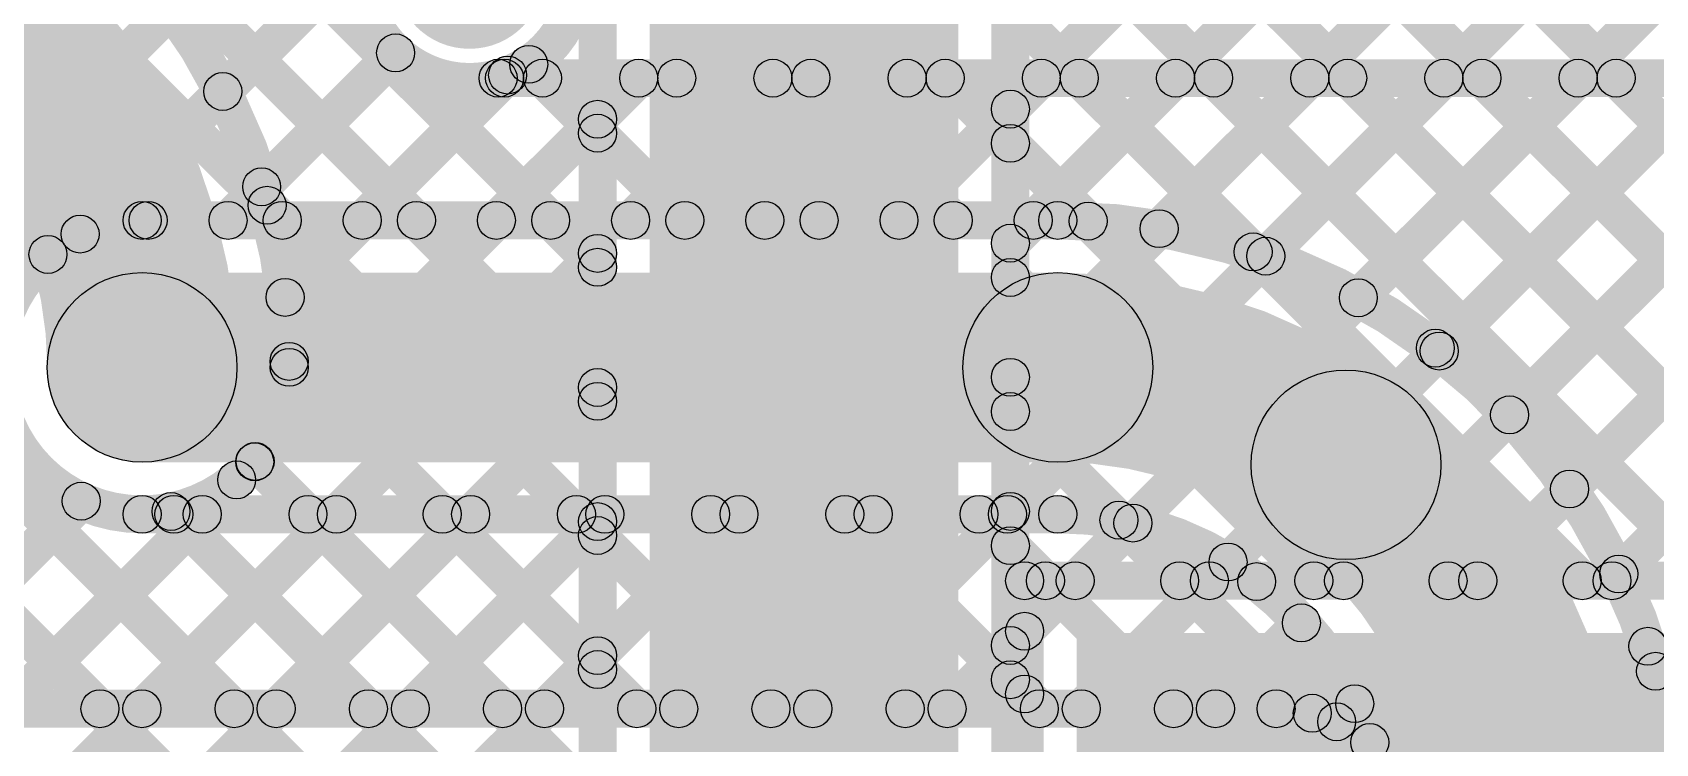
# Model space of a CAD drawing. Header units: millimetres. Extents: x -0.24 to 2.5, y 0 to 2.55.
# Drawn here: x 0.1149 to 0.457, y 1.3497 to 1.4996 of the extents above; entities that cross this region are included whole.
import ezdxf

# ---------------------------------------------------------------- set-up
doc = ezdxf.new("R2010")
doc.units = ezdxf.units.MM
doc.header["$MEASUREMENT"] = 0
for name, color, linetype in [('BottomLayer', 5, 'Continuous'), ('BottomSolder', 6, 'Continuous'), ('TopLayer', 1, 'Continuous'), ('TopSolder', 216, 'Continuous'), ('ViaHoleLayer', 16, 'Continuous')]:
    doc.layers.add(name, color=color, linetype=linetype)

msp = doc.modelspace()

# ---------------------------------------------------------------- hatches: boundary and pattern name
at = {"layer": 'BottomLayer'}
for points in [[(-0.00063, 1.35417), (-0.00629, 1.35983), (0.63817, 2.00429), (0.64383, 1.99863)], [(-0.02892, 1.35417), (-0.03458, 1.35983), (0.59831, 1.99272), (0.60397, 1.98706)], [(-0.17283, 1.85128), (-0.16717, 1.85694), (0.22694, 1.46283), (0.22128, 1.45717)], [(-0.17283, 1.823), (-0.16717, 1.82865), (0.19865, 1.46283), (0.193, 1.45717)], [(-0.17283, 1.79471), (-0.16717, 1.80037), (0.17037, 1.46283), (0.16471, 1.45717)], [(-0.17283, 1.76643), (-0.16717, 1.77209), (0.14209, 1.46283), (0.13643, 1.45717)], [(-0.17283, 1.73814), (-0.16717, 1.7438), (0.12098, 1.45564), (0.11533, 1.44999)], [(-0.17283, 1.68158), (-0.16717, 1.68723), (0.16023, 1.35983), (0.15458, 1.35417)], [(-0.05544, 1.53591), (-0.04979, 1.54156), (0.13195, 1.35983), (0.12629, 1.35417)], [(0.12776, 1.45428), (0.1221, 1.45994), (0.18189, 1.51973), (0.18755, 1.51407)], [(0.15893, 1.45717), (0.15328, 1.46283), (0.1886, 1.49816), (0.19426, 1.4925)], [(0.18722, 1.45717), (0.18156, 1.46283), (0.21156, 1.49283), (0.21722, 1.48717)], [(0.2155, 1.45717), (0.20985, 1.46283), (0.23985, 1.49283), (0.2455, 1.48717)], [(0.21303, 1.486), (0.21303, 1.494), (0.62386, 1.494), (0.62386, 1.486)], [(0.21957, 1.48717), (0.22522, 1.49283), (0.25522, 1.46283), (0.24957, 1.45717)], [(0.24379, 1.45717), (0.23813, 1.46283), (0.26813, 1.49283), (0.27379, 1.48717)], [(0.24785, 1.48717), (0.25351, 1.49283), (0.28351, 1.46283), (0.27785, 1.45717)], [(0.27207, 1.45717), (0.26641, 1.46283), (0.29641, 1.49283), (0.30207, 1.48717)], [(0.27613, 1.48717), (0.28179, 1.49283), (0.31179, 1.46283), (0.30613, 1.45717)], [(0.30036, 1.45717), (0.2947, 1.46283), (0.3247, 1.49283), (0.33036, 1.48717)], [(0.30442, 1.48717), (0.31008, 1.49283), (0.34023, 1.46267), (0.33458, 1.45701)], [(0.32864, 1.45717), (0.32298, 1.46283), (0.35298, 1.49283), (0.35864, 1.48717)], [(0.3327, 1.48717), (0.33836, 1.49283), (0.375, 1.45619), (0.36934, 1.45053)], [(0.35517, 1.45542), (0.34952, 1.46108), (0.38127, 1.49283), (0.38692, 1.48717)], [(0.36099, 1.48717), (0.36664, 1.49283), (0.69383, 1.16564), (0.68817, 1.15999)], [(0.37766, 1.44962), (0.372, 1.45528), (0.40955, 1.49283), (0.41521, 1.48717)], [(0.38927, 1.48717), (0.39493, 1.49283), (0.69743, 1.19033), (0.69177, 1.18467)], [(0.39716, 1.44084), (0.39151, 1.4465), (0.43784, 1.49283), (0.44349, 1.48717)], [(0.41421, 1.42961), (0.40856, 1.43527), (0.46612, 1.49283), (0.47178, 1.48717)], [(0.41756, 1.48717), (0.42321, 1.49283), (0.71199, 1.20405), (0.70634, 1.19839)], [(0.42904, 1.41615), (0.42338, 1.42181), (0.4944, 1.49283), (0.50006, 1.48717)], [(0.44169, 1.40052), (0.43603, 1.40617), (0.52269, 1.49283), (0.52835, 1.48717)], [(0.44584, 1.48717), (0.4515, 1.49283), (0.74472, 1.1996), (0.73907, 1.19395)], [(0.45205, 1.3826), (0.4464, 1.38825), (0.55097, 1.49283), (0.55663, 1.48717)], [(0.45981, 1.36207), (0.45416, 1.36773), (0.57926, 1.49283), (0.58491, 1.48717)], [(0.138, 1.456), (0.138, 1.464), (0.331, 1.464), (0.331, 1.456)], [(0.138, 1.409), (0.138, 1.449), (0.331, 1.449), (0.331, 1.409)], [(0.08422, 1.35417), (0.07856, 1.35983), (0.12234, 1.40361), (0.128, 1.39795)], [(0.1125, 1.35417), (0.10685, 1.35983), (0.14785, 1.40083), (0.1535, 1.39517)], [(0.14079, 1.35417), (0.13513, 1.35983), (0.17613, 1.40083), (0.18179, 1.39517)], [(0.138, 1.394), (0.138, 1.402), (0.331, 1.402), (0.331, 1.394)], [(0.14186, 1.39517), (0.14752, 1.40083), (0.18852, 1.35983), (0.18286, 1.35417)], [(0.16907, 1.35417), (0.16341, 1.35983), (0.20441, 1.40083), (0.21007, 1.39517)], [(0.17014, 1.39517), (0.1758, 1.40083), (0.2168, 1.35983), (0.21114, 1.35417)], [(0.19736, 1.35417), (0.1917, 1.35983), (0.2327, 1.40083), (0.23836, 1.39517)], [(0.19843, 1.39517), (0.20409, 1.40083), (0.24509, 1.35983), (0.23943, 1.35417)], [(0.22564, 1.35417), (0.21998, 1.35983), (0.26098, 1.40083), (0.26664, 1.39517)], [(0.22671, 1.39517), (0.23237, 1.40083), (0.27337, 1.35983), (0.26771, 1.35417)], [(0.25392, 1.35417), (0.24827, 1.35983), (0.28927, 1.40083), (0.29492, 1.39517)], [(0.255, 1.39517), (0.26065, 1.40083), (0.30165, 1.35983), (0.296, 1.35417)], [(0.28221, 1.35417), (0.27655, 1.35983), (0.31755, 1.40083), (0.32321, 1.39517)], [(0.28328, 1.39517), (0.28894, 1.40083), (0.32994, 1.35983), (0.32428, 1.35417)], [(0.31157, 1.39517), (0.31722, 1.40083), (0.35822, 1.35983), (0.35257, 1.35417)], [(0.34107, 1.39396), (0.34672, 1.39961), (0.38746, 1.35887), (0.3818, 1.35322)], [(0.31049, 1.35417), (0.30484, 1.35983), (0.344, 1.39899), (0.34965, 1.39333)], [(0.33878, 1.35417), (0.33312, 1.35983), (0.36406, 1.39076), (0.36971, 1.38511)], [(0.36706, 1.35417), (0.3614, 1.35983), (0.37951, 1.37793), (0.38517, 1.37228)], [(0.45253, 1.36734), (0.45819, 1.373), (0.69383, 1.13736), (0.68817, 1.1317)], [(-0.051, 1.353), (-0.051, 1.361), (0.377, 1.361), (0.377, 1.353)], [(0.39259, 1.35142), (0.38694, 1.35708), (0.39075, 1.36089), (0.39641, 1.35523)]]:
    msp.add_hatch(color=5, dxfattribs=at).paths.add_polyline_path(points)
h = msp.add_hatch(color=5, dxfattribs=at)
edge = h.paths.add_edge_path()
edge.add_arc((0.19143, 1.49533), 0.004, 0, 360)
h = msp.add_hatch(color=5, dxfattribs=at)
edge = h.paths.add_edge_path()
edge.add_arc((0.21303, 1.49), 0.004, 0, 360)
h = msp.add_hatch(color=5, dxfattribs=at)
edge = h.paths.add_edge_path()
edge.add_arc((0.21303, 1.49), 0.004, 0, 360)
h = msp.add_hatch(color=5, dxfattribs=at)
edge = h.paths.add_edge_path()
edge.add_arc((0.21439, 1.49), 0.004, 0, 360)
h = msp.add_hatch(color=5, dxfattribs=at)
edge = h.paths.add_edge_path()
edge.add_arc((0.22239, 1.49), 0.004, 0, 360)
h = msp.add_hatch(color=5, dxfattribs=at)
edge = h.paths.add_edge_path()
edge.add_arc((0.24267, 1.49), 0.004, 0, 360)
h = msp.add_hatch(color=5, dxfattribs=at)
edge = h.paths.add_edge_path()
edge.add_arc((0.25068, 1.49), 0.004, 0, 360)
h = msp.add_hatch(color=5, dxfattribs=at)
edge = h.paths.add_edge_path()
edge.add_arc((0.27096, 1.49), 0.004, 0, 360)
h = msp.add_hatch(color=5, dxfattribs=at)
edge = h.paths.add_edge_path()
edge.add_arc((0.27896, 1.49), 0.004, 0, 360)
h = msp.add_hatch(color=5, dxfattribs=at)
edge = h.paths.add_edge_path()
edge.add_arc((0.29924, 1.49), 0.004, 0, 360)
h = msp.add_hatch(color=5, dxfattribs=at)
edge = h.paths.add_edge_path()
edge.add_arc((0.30725, 1.49), 0.004, 0, 360)
h = msp.add_hatch(color=5, dxfattribs=at)
edge = h.paths.add_edge_path()
edge.add_arc((0.32753, 1.49), 0.004, 0, 360)
h = msp.add_hatch(color=5, dxfattribs=at)
edge = h.paths.add_edge_path()
edge.add_arc((0.33553, 1.49), 0.004, 0, 360)
h = msp.add_hatch(color=5, dxfattribs=at)
edge = h.paths.add_edge_path()
edge.add_arc((0.35581, 1.49), 0.004, 0, 360)
h = msp.add_hatch(color=5, dxfattribs=at)
edge = h.paths.add_edge_path()
edge.add_arc((0.36382, 1.49), 0.004, 0, 360)
h = msp.add_hatch(color=5, dxfattribs=at)
edge = h.paths.add_edge_path()
edge.add_arc((0.3841, 1.49), 0.004, 0, 360)
h = msp.add_hatch(color=5, dxfattribs=at)
edge = h.paths.add_edge_path()
edge.add_arc((0.3921, 1.49), 0.004, 0, 360)
h = msp.add_hatch(color=5, dxfattribs=at)
edge = h.paths.add_edge_path()
edge.add_arc((0.41238, 1.49), 0.004, 0, 360)
h = msp.add_hatch(color=5, dxfattribs=at)
edge = h.paths.add_edge_path()
edge.add_arc((0.42038, 1.49), 0.004, 0, 360)
h = msp.add_hatch(color=5, dxfattribs=at)
edge = h.paths.add_edge_path()
edge.add_arc((0.44066, 1.49), 0.004, 0, 360)
h = msp.add_hatch(color=5, dxfattribs=at)
edge = h.paths.add_edge_path()
edge.add_arc((0.44867, 1.49), 0.004, 0, 360)
h = msp.add_hatch(color=5, dxfattribs=at)
edge = h.paths.add_edge_path()
edge.add_arc((0.12493, 1.45711), 0.004, 0, 360)
h = msp.add_hatch(color=5, dxfattribs=at)
edge = h.paths.add_edge_path()
edge.add_arc((0.138, 1.46), 0.004, 0, 360)
h = msp.add_hatch(color=5, dxfattribs=at)
edge = h.paths.add_edge_path()
edge.add_arc((0.138, 1.46), 0.004, 0, 360)
h = msp.add_hatch(color=5, dxfattribs=at)
edge = h.paths.add_edge_path()
edge.add_arc((0.13926, 1.46), 0.004, 0, 360)
h = msp.add_hatch(color=5, dxfattribs=at)
edge = h.paths.add_edge_path()
edge.add_arc((0.15611, 1.46), 0.004, 0, 360)
h = msp.add_hatch(color=5, dxfattribs=at)
edge = h.paths.add_edge_path()
edge.add_arc((0.16754, 1.46), 0.004, 0, 360)
h = msp.add_hatch(color=5, dxfattribs=at)
edge = h.paths.add_edge_path()
edge.add_arc((0.18439, 1.46), 0.004, 0, 360)
h = msp.add_hatch(color=5, dxfattribs=at)
edge = h.paths.add_edge_path()
edge.add_arc((0.19583, 1.46), 0.004, 0, 360)
h = msp.add_hatch(color=5, dxfattribs=at)
edge = h.paths.add_edge_path()
edge.add_arc((0.21267, 1.46), 0.004, 0, 360)
h = msp.add_hatch(color=5, dxfattribs=at)
edge = h.paths.add_edge_path()
edge.add_arc((0.22411, 1.46), 0.004, 0, 360)
h = msp.add_hatch(color=5, dxfattribs=at)
edge = h.paths.add_edge_path()
edge.add_arc((0.24096, 1.46), 0.004, 0, 360)
h = msp.add_hatch(color=5, dxfattribs=at)
edge = h.paths.add_edge_path()
edge.add_arc((0.25239, 1.46), 0.004, 0, 360)
h = msp.add_hatch(color=5, dxfattribs=at)
edge = h.paths.add_edge_path()
edge.add_arc((0.26924, 1.46), 0.004, 0, 360)
h = msp.add_hatch(color=5, dxfattribs=at)
edge = h.paths.add_edge_path()
edge.add_arc((0.28068, 1.46), 0.004, 0, 360)
h = msp.add_hatch(color=5, dxfattribs=at)
edge = h.paths.add_edge_path()
edge.add_arc((0.29753, 1.46), 0.004, 0, 360)
h = msp.add_hatch(color=5, dxfattribs=at)
edge = h.paths.add_edge_path()
edge.add_arc((0.30896, 1.46), 0.004, 0, 360)
h = msp.add_hatch(color=5, dxfattribs=at)
edge = h.paths.add_edge_path()
edge.add_arc((0.32581, 1.46), 0.004, 0, 360)
h = msp.add_hatch(color=5, dxfattribs=at)
edge = h.paths.add_edge_path()
edge.add_arc((0.331, 1.46), 0.004, 0, 360)
h = msp.add_hatch(color=5, dxfattribs=at)
edge = h.paths.add_edge_path()
edge.add_arc((0.331, 1.46), 0.004, 0, 360)
h = msp.add_hatch(color=5, dxfattribs=at)
edge = h.paths.add_edge_path()
edge.add_arc((0.3374, 1.45984), 0.004, 0, 360)
h = msp.add_hatch(color=5, dxfattribs=at)
edge = h.paths.add_edge_path()
edge.add_arc((0.35235, 1.45825), 0.004, 0, 360)
h = msp.add_hatch(color=5, dxfattribs=at)
edge = h.paths.add_edge_path()
edge.add_arc((0.37217, 1.45336), 0.004, 0, 360)
h = msp.add_hatch(color=5, dxfattribs=at)
edge = h.paths.add_edge_path()
edge.add_arc((0.11816, 1.45282), 0.004, 0, 360)
h = msp.add_hatch(color=5, dxfattribs=at)
edge = h.paths.add_edge_path()
edge.add_arc((0.37483, 1.45245), 0.004, 0, 360)
h = msp.add_hatch(color=5, dxfattribs=at)
edge = h.paths.add_edge_path()
edge.add_arc((0.138, 1.429), 0.02, 0, 360)
h = msp.add_hatch(color=5, dxfattribs=at)
edge = h.paths.add_edge_path()
edge.add_arc((0.331, 1.429), 0.02, 0, 360)
h = msp.add_hatch(color=5, dxfattribs=at)
edge = h.paths.add_edge_path()
edge.add_arc((0.331, 1.429), 0.02, 0, 360)
h = msp.add_hatch(color=5, dxfattribs=at)
edge = h.paths.add_edge_path()
edge.add_arc((0.39434, 1.44367), 0.004, 0, 360)
h = msp.add_hatch(color=5, dxfattribs=at)
edge = h.paths.add_edge_path()
edge.add_arc((0.138, 1.429), 0.01181, 0, 360)
h = msp.add_hatch(color=5, dxfattribs=at)
edge = h.paths.add_edge_path()
edge.add_arc((0.41057, 1.43306), 0.004, 0, 360)
h = msp.add_hatch(color=5, dxfattribs=at)
edge = h.paths.add_edge_path()
edge.add_arc((0.41057, 1.43306), 0.004, 0, 360)
h = msp.add_hatch(color=5, dxfattribs=at)
edge = h.paths.add_edge_path()
edge.add_arc((0.41139, 1.43244), 0.004, 0, 360)
h = msp.add_hatch(color=5, dxfattribs=at)
edge = h.paths.add_edge_path()
edge.add_arc((0.39174, 1.40844), 0.02, 0, 360)
h = msp.add_hatch(color=5, dxfattribs=at)
edge = h.paths.add_edge_path()
edge.add_arc((0.39174, 1.40844), 0.02, 0, 360)
h = msp.add_hatch(color=5, dxfattribs=at)
edge = h.paths.add_edge_path()
edge.add_arc((0.42621, 1.41898), 0.004, 0, 360)
h = msp.add_hatch(color=5, dxfattribs=at)
edge = h.paths.add_edge_path()
edge.add_arc((0.43886, 1.40334), 0.004, 0, 360)
h = msp.add_hatch(color=5, dxfattribs=at)
edge = h.paths.add_edge_path()
edge.add_arc((0.12517, 1.40078), 0.004, 0, 360)
h = msp.add_hatch(color=5, dxfattribs=at)
edge = h.paths.add_edge_path()
edge.add_arc((0.138, 1.398), 0.004, 0, 360)
h = msp.add_hatch(color=5, dxfattribs=at)
edge = h.paths.add_edge_path()
edge.add_arc((0.138, 1.398), 0.004, 0, 360)
h = msp.add_hatch(color=5, dxfattribs=at)
edge = h.paths.add_edge_path()
edge.add_arc((0.14469, 1.398), 0.004, 0, 360)
h = msp.add_hatch(color=5, dxfattribs=at)
edge = h.paths.add_edge_path()
edge.add_arc((0.15067, 1.398), 0.004, 0, 360)
h = msp.add_hatch(color=5, dxfattribs=at)
edge = h.paths.add_edge_path()
edge.add_arc((0.17297, 1.398), 0.004, 0, 360)
h = msp.add_hatch(color=5, dxfattribs=at)
edge = h.paths.add_edge_path()
edge.add_arc((0.17896, 1.398), 0.004, 0, 360)
h = msp.add_hatch(color=5, dxfattribs=at)
edge = h.paths.add_edge_path()
edge.add_arc((0.20126, 1.398), 0.004, 0, 360)
h = msp.add_hatch(color=5, dxfattribs=at)
edge = h.paths.add_edge_path()
edge.add_arc((0.20724, 1.398), 0.004, 0, 360)
h = msp.add_hatch(color=5, dxfattribs=at)
edge = h.paths.add_edge_path()
edge.add_arc((0.22954, 1.398), 0.004, 0, 360)
h = msp.add_hatch(color=5, dxfattribs=at)
edge = h.paths.add_edge_path()
edge.add_arc((0.23553, 1.398), 0.004, 0, 360)
h = msp.add_hatch(color=5, dxfattribs=at)
edge = h.paths.add_edge_path()
edge.add_arc((0.25783, 1.398), 0.004, 0, 360)
h = msp.add_hatch(color=5, dxfattribs=at)
edge = h.paths.add_edge_path()
edge.add_arc((0.26381, 1.398), 0.004, 0, 360)
h = msp.add_hatch(color=5, dxfattribs=at)
edge = h.paths.add_edge_path()
edge.add_arc((0.28611, 1.398), 0.004, 0, 360)
h = msp.add_hatch(color=5, dxfattribs=at)
edge = h.paths.add_edge_path()
edge.add_arc((0.2921, 1.398), 0.004, 0, 360)
h = msp.add_hatch(color=5, dxfattribs=at)
edge = h.paths.add_edge_path()
edge.add_arc((0.31439, 1.398), 0.004, 0, 360)
h = msp.add_hatch(color=5, dxfattribs=at)
edge = h.paths.add_edge_path()
edge.add_arc((0.32038, 1.398), 0.004, 0, 360)
h = msp.add_hatch(color=5, dxfattribs=at)
edge = h.paths.add_edge_path()
edge.add_arc((0.331, 1.398), 0.004, 0, 360)
h = msp.add_hatch(color=5, dxfattribs=at)
edge = h.paths.add_edge_path()
edge.add_arc((0.331, 1.398), 0.004, 0, 360)
h = msp.add_hatch(color=5, dxfattribs=at)
edge = h.paths.add_edge_path()
edge.add_arc((0.34389, 1.39678), 0.004, 0, 360)
h = msp.add_hatch(color=5, dxfattribs=at)
edge = h.paths.add_edge_path()
edge.add_arc((0.34683, 1.39616), 0.004, 0, 360)
h = msp.add_hatch(color=5, dxfattribs=at)
edge = h.paths.add_edge_path()
edge.add_arc((0.36688, 1.38794), 0.004, 0, 360)
h = msp.add_hatch(color=5, dxfattribs=at)
edge = h.paths.add_edge_path()
edge.add_arc((0.44923, 1.38542), 0.004, 0, 360)
h = msp.add_hatch(color=5, dxfattribs=at)
edge = h.paths.add_edge_path()
edge.add_arc((0.37291, 1.38381), 0.004, 0, 360)
h = msp.add_hatch(color=5, dxfattribs=at)
edge = h.paths.add_edge_path()
edge.add_arc((0.37291, 1.38381), 0.004, 0, 360)
h = msp.add_hatch(color=5, dxfattribs=at)
edge = h.paths.add_edge_path()
edge.add_arc((0.38234, 1.3751), 0.004, 0, 360)
h = msp.add_hatch(color=5, dxfattribs=at)
edge = h.paths.add_edge_path()
edge.add_arc((0.45536, 1.37017), 0.004, 0, 360)
h = msp.add_hatch(color=5, dxfattribs=at)
edge = h.paths.add_edge_path()
edge.add_arc((0.45699, 1.3649), 0.004, 0, 360)
h = msp.add_hatch(color=5, dxfattribs=at)
edge = h.paths.add_edge_path()
edge.add_arc((0.39358, 1.35806), 0.004, 0, 360)
h = msp.add_hatch(color=5, dxfattribs=at)
edge = h.paths.add_edge_path()
edge.add_arc((0.12912, 1.357), 0.004, 0, 360)
h = msp.add_hatch(color=5, dxfattribs=at)
edge = h.paths.add_edge_path()
edge.add_arc((0.13796, 1.357), 0.004, 0, 360)
h = msp.add_hatch(color=5, dxfattribs=at)
edge = h.paths.add_edge_path()
edge.add_arc((0.1574, 1.357), 0.004, 0, 360)
h = msp.add_hatch(color=5, dxfattribs=at)
edge = h.paths.add_edge_path()
edge.add_arc((0.16624, 1.357), 0.004, 0, 360)
h = msp.add_hatch(color=5, dxfattribs=at)
edge = h.paths.add_edge_path()
edge.add_arc((0.18569, 1.357), 0.004, 0, 360)
h = msp.add_hatch(color=5, dxfattribs=at)
edge = h.paths.add_edge_path()
edge.add_arc((0.19453, 1.357), 0.004, 0, 360)
h = msp.add_hatch(color=5, dxfattribs=at)
edge = h.paths.add_edge_path()
edge.add_arc((0.21397, 1.357), 0.004, 0, 360)
h = msp.add_hatch(color=5, dxfattribs=at)
edge = h.paths.add_edge_path()
edge.add_arc((0.22281, 1.357), 0.004, 0, 360)
h = msp.add_hatch(color=5, dxfattribs=at)
edge = h.paths.add_edge_path()
edge.add_arc((0.24226, 1.357), 0.004, 0, 360)
h = msp.add_hatch(color=5, dxfattribs=at)
edge = h.paths.add_edge_path()
edge.add_arc((0.2511, 1.357), 0.004, 0, 360)
h = msp.add_hatch(color=5, dxfattribs=at)
edge = h.paths.add_edge_path()
edge.add_arc((0.27054, 1.357), 0.004, 0, 360)
h = msp.add_hatch(color=5, dxfattribs=at)
edge = h.paths.add_edge_path()
edge.add_arc((0.27938, 1.357), 0.004, 0, 360)
h = msp.add_hatch(color=5, dxfattribs=at)
edge = h.paths.add_edge_path()
edge.add_arc((0.29883, 1.357), 0.004, 0, 360)
h = msp.add_hatch(color=5, dxfattribs=at)
edge = h.paths.add_edge_path()
edge.add_arc((0.30766, 1.357), 0.004, 0, 360)
h = msp.add_hatch(color=5, dxfattribs=at)
edge = h.paths.add_edge_path()
edge.add_arc((0.32711, 1.357), 0.004, 0, 360)
h = msp.add_hatch(color=5, dxfattribs=at)
edge = h.paths.add_edge_path()
edge.add_arc((0.33595, 1.357), 0.004, 0, 360)
h = msp.add_hatch(color=5, dxfattribs=at)
edge = h.paths.add_edge_path()
edge.add_arc((0.35539, 1.357), 0.004, 0, 360)
h = msp.add_hatch(color=5, dxfattribs=at)
edge = h.paths.add_edge_path()
edge.add_arc((0.36423, 1.357), 0.004, 0, 360)
h = msp.add_hatch(color=5, dxfattribs=at)
edge = h.paths.add_edge_path()
edge.add_arc((0.377, 1.357), 0.004, 0, 360)
h = msp.add_hatch(color=5, dxfattribs=at)
edge = h.paths.add_edge_path()
edge.add_arc((0.377, 1.357), 0.004, 0, 360)
h = msp.add_hatch(color=5, dxfattribs=at)
edge = h.paths.add_edge_path()
edge.add_arc((0.38463, 1.35605), 0.004, 0, 360)
h = msp.add_hatch(color=5, dxfattribs=at)
edge = h.paths.add_edge_path()
edge.add_arc((0.38977, 1.35425), 0.004, 0, 360)
h = msp.add_hatch(color=5, dxfattribs=at)
edge = h.paths.add_edge_path()
edge.add_arc((0.39676, 1.34988), 0.004, 0, 360)
h = msp.add_hatch(color=5, dxfattribs=at)
edge = h.paths.add_edge_path()
edge.add_arc((0.39676, 1.34988), 0.004, 0, 360)
at = {"layer": 'BottomSolder'}
h = msp.add_hatch(color=6, dxfattribs=at)
edge = h.paths.add_edge_path()
edge.add_arc((0.207, 1.512), 0.01581, 0, 360)
h = msp.add_hatch(color=6, dxfattribs=at)
edge = h.paths.add_edge_path()
edge.add_arc((0.138, 1.429), 0.01581, 0, 360)
at = {"layer": 'TopLayer'}
for points in [[(-0.16583, 1.84428), (-0.16017, 1.84994), (0.23683, 1.45294), (0.23117, 1.44728)], [(-0.16583, 1.816), (-0.16017, 1.82165), (0.23683, 1.42465), (0.23117, 1.419)], [(0.245, 0.009), (0.31, 0.009), (0.31, 1.72), (0.245, 1.72)], [(0.238, 0.092), (0.23, 0.092), (0.23, 1.667), (0.238, 1.667)], [(0.325, 0.619), (0.317, 0.619), (0.317, 1.667), (0.325, 1.667)], [(0.32383, 1.48064), (0.31817, 1.4863), (0.48817, 1.6563), (0.49383, 1.65064)], [(0.32383, 1.45236), (0.31817, 1.45802), (0.48817, 1.62802), (0.49383, 1.62236)], [(0.31817, 1.61484), (0.32383, 1.6205), (0.49383, 1.4505), (0.48817, 1.44484)], [(0.32383, 1.42408), (0.31817, 1.42973), (0.48817, 1.59973), (0.49383, 1.59408)], [(0.31817, 1.58656), (0.32383, 1.59221), (0.49383, 1.42221), (0.48817, 1.41656)], [(0.32383, 1.39579), (0.31817, 1.40145), (0.48817, 1.57145), (0.49383, 1.56579)], [(0.31817, 1.55827), (0.32383, 1.56393), (0.50093, 1.38683), (0.49527, 1.38117)], [(0.33749, 1.38117), (0.33184, 1.38683), (0.48817, 1.54316), (0.49383, 1.53751)], [(0.31817, 1.52999), (0.32383, 1.53564), (0.47264, 1.38683), (0.46699, 1.38117)], [(0.15784, 1.48436), (0.15218, 1.49002), (0.18189, 1.51973), (0.18755, 1.51407)], [(0.36578, 1.38117), (0.36012, 1.38683), (0.48817, 1.51488), (0.49383, 1.50922)], [(0.31817, 1.5017), (0.32383, 1.50736), (0.44436, 1.38683), (0.4387, 1.38117)], [(-0.01171, 1.49217), (-0.00605, 1.49783), (0.23683, 1.25495), (0.23117, 1.24929)], [(0.01658, 1.49217), (0.02223, 1.49783), (0.23683, 1.28323), (0.23117, 1.27758)], [(0.16603, 1.46427), (0.16037, 1.46992), (0.1886, 1.49816), (0.19426, 1.4925)], [(0.21666, 1.49008), (0.22231, 1.49574), (0.23683, 1.48122), (0.23117, 1.47557)], [(0.17097, 1.44093), (0.16532, 1.44658), (0.21222, 1.49348), (0.21787, 1.48783)], [(0.39406, 1.38117), (0.3884, 1.38683), (0.48817, 1.4866), (0.49383, 1.48094)], [(0.16457, 1.40624), (0.15892, 1.4119), (0.23117, 1.48415), (0.23683, 1.4785)], [(0.31817, 1.47342), (0.32383, 1.47908), (0.41608, 1.38683), (0.41042, 1.38117)], [(0.16152, 1.46036), (0.16718, 1.46602), (0.23683, 1.39637), (0.23117, 1.39071)], [(0.42235, 1.38117), (0.41669, 1.38683), (0.48817, 1.45831), (0.49383, 1.45265)], [(-0.16017, 1.05321), (-0.16583, 1.05887), (0.23117, 1.45587), (0.23683, 1.45021)], [(0.31817, 1.44513), (0.32383, 1.45079), (0.38779, 1.38683), (0.38213, 1.38117)], [(0.16617, 1.42743), (0.17182, 1.43309), (0.23683, 1.36809), (0.23117, 1.36243)], [(0.45063, 1.38117), (0.44497, 1.38683), (0.48817, 1.43003), (0.49383, 1.42437)], [(-0.16017, 1.02493), (-0.16583, 1.03059), (0.23117, 1.42759), (0.23683, 1.42193)], [(0.31817, 1.41685), (0.32383, 1.42251), (0.35951, 1.38683), (0.35385, 1.38117)], [(0.15899, 1.40633), (0.16464, 1.41198), (0.23683, 1.3398), (0.23117, 1.33414)], [(-0.16017, 1.0815), (-0.16583, 1.08715), (0.1551, 1.40808), (0.16076, 1.40243)], [(-0.16017, 1.10978), (-0.16583, 1.11544), (0.12234, 1.40361), (0.128, 1.39795)], [(-0.16017, 0.99664), (-0.16583, 1.0023), (0.23117, 1.3993), (0.23683, 1.39364)], [(0.14126, 1.39577), (0.14691, 1.40143), (0.23683, 1.31152), (0.23117, 1.30586)], [(0.31817, 1.38857), (0.32383, 1.39422), (0.33122, 1.38683), (0.32557, 1.38117)], [(0.324, 1.38), (0.324, 1.388), (0.622, 1.388), (0.622, 1.38)], [(0.328, 0.997), (0.32, 0.997), (0.32, 1.384), (0.328, 1.384)], [(0.32383, 1.36751), (0.31817, 1.37316), (0.32117, 1.37616), (0.32683, 1.37051)], [(0.335, 1.008), (0.611, 1.008), (0.611, 1.373), (0.335, 1.373)], [(-0.16017, 0.96836), (-0.16583, 0.97402), (0.23117, 1.37102), (0.23683, 1.36536)], [(0.31817, 1.36028), (0.32383, 1.36594), (0.32683, 1.36294), (0.32117, 1.35728)]]:
    msp.add_hatch(color=1, dxfattribs=at).paths.add_polyline_path(points)
h = msp.add_hatch(color=1, dxfattribs=at)
edge = h.paths.add_edge_path()
edge.add_arc((0.19143, 1.49533), 0.004, 0, 360)
h = msp.add_hatch(color=1, dxfattribs=at)
edge = h.paths.add_edge_path()
edge.add_arc((0.21949, 1.49291), 0.004, 0, 360)
h = msp.add_hatch(color=1, dxfattribs=at)
edge = h.paths.add_edge_path()
edge.add_arc((0.21504, 1.49065), 0.004, 0, 360)
h = msp.add_hatch(color=1, dxfattribs=at)
edge = h.paths.add_edge_path()
edge.add_arc((0.15501, 1.48719), 0.004, 0, 360)
h = msp.add_hatch(color=1, dxfattribs=at)
edge = h.paths.add_edge_path()
edge.add_arc((0.234, 1.48133), 0.004, 0, 360)
h = msp.add_hatch(color=1, dxfattribs=at)
edge = h.paths.add_edge_path()
edge.add_arc((0.321, 1.48347), 0.004, 0, 360)
h = msp.add_hatch(color=1, dxfattribs=at)
edge = h.paths.add_edge_path()
edge.add_arc((0.234, 1.47839), 0.004, 0, 360)
h = msp.add_hatch(color=1, dxfattribs=at)
edge = h.paths.add_edge_path()
edge.add_arc((0.321, 1.47625), 0.004, 0, 360)
h = msp.add_hatch(color=1, dxfattribs=at)
edge = h.paths.add_edge_path()
edge.add_arc((0.1632, 1.46709), 0.004, 0, 360)
h = msp.add_hatch(color=1, dxfattribs=at)
edge = h.paths.add_edge_path()
edge.add_arc((0.16435, 1.46319), 0.004, 0, 360)
h = msp.add_hatch(color=1, dxfattribs=at)
edge = h.paths.add_edge_path()
edge.add_arc((0.321, 1.45519), 0.004, 0, 360)
h = msp.add_hatch(color=1, dxfattribs=at)
edge = h.paths.add_edge_path()
edge.add_arc((0.234, 1.45304), 0.004, 0, 360)
h = msp.add_hatch(color=1, dxfattribs=at)
edge = h.paths.add_edge_path()
edge.add_arc((0.234, 1.45011), 0.004, 0, 360)
h = msp.add_hatch(color=1, dxfattribs=at)
edge = h.paths.add_edge_path()
edge.add_arc((0.321, 1.44796), 0.004, 0, 360)
h = msp.add_hatch(color=1, dxfattribs=at)
edge = h.paths.add_edge_path()
edge.add_arc((0.138, 1.429), 0.02, 0, 360)
h = msp.add_hatch(color=1, dxfattribs=at)
edge = h.paths.add_edge_path()
edge.add_arc((0.16815, 1.44376), 0.004, 0, 360)
h = msp.add_hatch(color=1, dxfattribs=at)
edge = h.paths.add_edge_path()
edge.add_arc((0.138, 1.429), 0.01181, 0, 360)
h = msp.add_hatch(color=1, dxfattribs=at)
edge = h.paths.add_edge_path()
edge.add_arc((0.16899, 1.43026), 0.004, 0, 360)
h = msp.add_hatch(color=1, dxfattribs=at)
edge = h.paths.add_edge_path()
edge.add_arc((0.169, 1.429), 0.004, 0, 360)
h = msp.add_hatch(color=1, dxfattribs=at)
edge = h.paths.add_edge_path()
edge.add_arc((0.169, 1.429), 0.004, 0, 360)
h = msp.add_hatch(color=1, dxfattribs=at)
edge = h.paths.add_edge_path()
edge.add_arc((0.321, 1.4269), 0.004, 0, 360)
h = msp.add_hatch(color=1, dxfattribs=at)
edge = h.paths.add_edge_path()
edge.add_arc((0.234, 1.42476), 0.004, 0, 360)
h = msp.add_hatch(color=1, dxfattribs=at)
edge = h.paths.add_edge_path()
edge.add_arc((0.234, 1.42183), 0.004, 0, 360)
h = msp.add_hatch(color=1, dxfattribs=at)
edge = h.paths.add_edge_path()
edge.add_arc((0.321, 1.41968), 0.004, 0, 360)
h = msp.add_hatch(color=1, dxfattribs=at)
edge = h.paths.add_edge_path()
edge.add_arc((0.16174, 1.40907), 0.004, 0, 360)
h = msp.add_hatch(color=1, dxfattribs=at)
edge = h.paths.add_edge_path()
edge.add_arc((0.16182, 1.40916), 0.004, 0, 360)
h = msp.add_hatch(color=1, dxfattribs=at)
edge = h.paths.add_edge_path()
edge.add_arc((0.15793, 1.40526), 0.004, 0, 360)
h = msp.add_hatch(color=1, dxfattribs=at)
edge = h.paths.add_edge_path()
edge.add_arc((0.12517, 1.40078), 0.004, 0, 360)
h = msp.add_hatch(color=1, dxfattribs=at)
edge = h.paths.add_edge_path()
edge.add_arc((0.14409, 1.3986), 0.004, 0, 360)
h = msp.add_hatch(color=1, dxfattribs=at)
edge = h.paths.add_edge_path()
edge.add_arc((0.321, 1.39862), 0.004, 0, 360)
h = msp.add_hatch(color=1, dxfattribs=at)
edge = h.paths.add_edge_path()
edge.add_arc((0.234, 1.39647), 0.004, 0, 360)
h = msp.add_hatch(color=1, dxfattribs=at)
edge = h.paths.add_edge_path()
edge.add_arc((0.234, 1.39354), 0.004, 0, 360)
h = msp.add_hatch(color=1, dxfattribs=at)
edge = h.paths.add_edge_path()
edge.add_arc((0.321, 1.39139), 0.004, 0, 360)
h = msp.add_hatch(color=1, dxfattribs=at)
edge = h.paths.add_edge_path()
edge.add_arc((0.324, 1.384), 0.004, 0, 360)
h = msp.add_hatch(color=1, dxfattribs=at)
edge = h.paths.add_edge_path()
edge.add_arc((0.324, 1.384), 0.004, 0, 360)
h = msp.add_hatch(color=1, dxfattribs=at)
edge = h.paths.add_edge_path()
edge.add_arc((0.32839, 1.384), 0.004, 0, 360)
h = msp.add_hatch(color=1, dxfattribs=at)
edge = h.paths.add_edge_path()
edge.add_arc((0.33466, 1.384), 0.004, 0, 360)
h = msp.add_hatch(color=1, dxfattribs=at)
edge = h.paths.add_edge_path()
edge.add_arc((0.35668, 1.384), 0.004, 0, 360)
h = msp.add_hatch(color=1, dxfattribs=at)
edge = h.paths.add_edge_path()
edge.add_arc((0.36295, 1.384), 0.004, 0, 360)
h = msp.add_hatch(color=1, dxfattribs=at)
edge = h.paths.add_edge_path()
edge.add_arc((0.38496, 1.384), 0.004, 0, 360)
h = msp.add_hatch(color=1, dxfattribs=at)
edge = h.paths.add_edge_path()
edge.add_arc((0.39123, 1.384), 0.004, 0, 360)
h = msp.add_hatch(color=1, dxfattribs=at)
edge = h.paths.add_edge_path()
edge.add_arc((0.41325, 1.384), 0.004, 0, 360)
h = msp.add_hatch(color=1, dxfattribs=at)
edge = h.paths.add_edge_path()
edge.add_arc((0.41952, 1.384), 0.004, 0, 360)
h = msp.add_hatch(color=1, dxfattribs=at)
edge = h.paths.add_edge_path()
edge.add_arc((0.44153, 1.384), 0.004, 0, 360)
h = msp.add_hatch(color=1, dxfattribs=at)
edge = h.paths.add_edge_path()
edge.add_arc((0.4478, 1.384), 0.004, 0, 360)
h = msp.add_hatch(color=1, dxfattribs=at)
edge = h.paths.add_edge_path()
edge.add_arc((0.324, 1.37334), 0.004, 0, 360)
h = msp.add_hatch(color=1, dxfattribs=at)
edge = h.paths.add_edge_path()
edge.add_arc((0.234, 1.36819), 0.004, 0, 360)
h = msp.add_hatch(color=1, dxfattribs=at)
edge = h.paths.add_edge_path()
edge.add_arc((0.321, 1.37034), 0.004, 0, 360)
h = msp.add_hatch(color=1, dxfattribs=at)
edge = h.paths.add_edge_path()
edge.add_arc((0.234, 1.36526), 0.004, 0, 360)
h = msp.add_hatch(color=1, dxfattribs=at)
edge = h.paths.add_edge_path()
edge.add_arc((0.321, 1.36311), 0.004, 0, 360)
h = msp.add_hatch(color=1, dxfattribs=at)
edge = h.paths.add_edge_path()
edge.add_arc((0.324, 1.36011), 0.004, 0, 360)
at = {"layer": 'TopSolder'}
h = msp.add_hatch(color=216, dxfattribs=at)
edge = h.paths.add_edge_path()
edge.add_arc((0.207, 1.512), 0.01581, 0, 360)
h = msp.add_hatch(color=216, dxfattribs=at)
edge = h.paths.add_edge_path()
edge.add_arc((0.138, 1.429), 0.01581, 0, 360)
at = {"layer": 'ViaHoleLayer'}
h = msp.add_hatch(color=16, dxfattribs=at)
edge = h.paths.add_edge_path()
edge.add_arc((0.138, 1.429), 0.00787, 0, 360)

# ---------------------------------------------------------------- linework, layer by layer
at = {"layer": 'BottomLayer'}
for points, const_width in [([(0.21303, 1.49, -1.310882), (0.21303, 1.534)], 0.008), ([(0.138, 1.398, -1), (0.138, 1.46)], 0.008), ([(0.331, 1.46, -0.164665), (0.41057, 1.43306)], 0.008), ([(0.331, 1.429, -0.164665), (0.39174, 1.40844)], 0.04), ([(0.41057, 1.43306, -0.233614), (0.462, 1.329)], 0.008), ([(0.39174, 1.40844, -0.233614), (0.431, 1.329)], 0.04), ([(0.331, 1.398, -0.164665), (0.37291, 1.38381)], 0.008), ([(0.37291, 1.38381, -0.153827), (0.39676, 1.34988)], 0.008), ([(0.377, 1.357, -0.174571), (0.39676, 1.34988)], 0.008)]:
    msp.add_lwpolyline(points, format="xyb", dxfattribs=dict(at, const_width=const_width))
for centre, radius in [((0.19143, 1.49533), 0.004), ((0.21303, 1.49), 0.004), ((0.21303, 1.49), 0.004), ((0.21439, 1.49), 0.004), ((0.22239, 1.49), 0.004), ((0.24267, 1.49), 0.004), ((0.25068, 1.49), 0.004), ((0.27096, 1.49), 0.004), ((0.27896, 1.49), 0.004), ((0.29924, 1.49), 0.004), ((0.30725, 1.49), 0.004), ((0.32753, 1.49), 0.004), ((0.33553, 1.49), 0.004), ((0.35581, 1.49), 0.004), ((0.36382, 1.49), 0.004), ((0.3841, 1.49), 0.004), ((0.3921, 1.49), 0.004), ((0.41238, 1.49), 0.004), ((0.42038, 1.49), 0.004), ((0.44066, 1.49), 0.004), ((0.44867, 1.49), 0.004), ((0.12493, 1.45711), 0.004), ((0.138, 1.46), 0.004), ((0.138, 1.46), 0.004), ((0.13926, 1.46), 0.004), ((0.15611, 1.46), 0.004), ((0.16754, 1.46), 0.004), ((0.18439, 1.46), 0.004), ((0.19583, 1.46), 0.004), ((0.21267, 1.46), 0.004), ((0.22411, 1.46), 0.004), ((0.24096, 1.46), 0.004), ((0.25239, 1.46), 0.004), ((0.26924, 1.46), 0.004), ((0.28068, 1.46), 0.004), ((0.29753, 1.46), 0.004), ((0.30896, 1.46), 0.004), ((0.32581, 1.46), 0.004), ((0.331, 1.46), 0.004), ((0.331, 1.46), 0.004), ((0.3374, 1.45984), 0.004), ((0.35235, 1.45825), 0.004), ((0.37217, 1.45336), 0.004), ((0.11816, 1.45282), 0.004), ((0.37483, 1.45245), 0.004), ((0.138, 1.429), 0.02), ((0.331, 1.429), 0.02), ((0.331, 1.429), 0.02), ((0.39434, 1.44367), 0.004), ((0.41057, 1.43306), 0.004), ((0.41057, 1.43306), 0.004), ((0.41139, 1.43244), 0.004), ((0.39174, 1.40844), 0.02), ((0.39174, 1.40844), 0.02), ((0.42621, 1.41898), 0.004), ((0.43886, 1.40334), 0.004), ((0.12517, 1.40078), 0.004), ((0.138, 1.398), 0.004), ((0.138, 1.398), 0.004), ((0.14469, 1.398), 0.004), ((0.15067, 1.398), 0.004), ((0.17297, 1.398), 0.004), ((0.17896, 1.398), 0.004), ((0.20126, 1.398), 0.004), ((0.20724, 1.398), 0.004), ((0.22954, 1.398), 0.004), ((0.23553, 1.398), 0.004), ((0.25783, 1.398), 0.004), ((0.26381, 1.398), 0.004), ((0.28611, 1.398), 0.004), ((0.2921, 1.398), 0.004), ((0.31439, 1.398), 0.004), ((0.32038, 1.398), 0.004), ((0.331, 1.398), 0.004), ((0.331, 1.398), 0.004), ((0.34389, 1.39678), 0.004), ((0.34683, 1.39616), 0.004), ((0.36688, 1.38794), 0.004), ((0.44923, 1.38542), 0.004), ((0.37291, 1.38381), 0.004), ((0.37291, 1.38381), 0.004), ((0.38234, 1.3751), 0.004), ((0.45536, 1.37017), 0.004), ((0.45699, 1.3649), 0.004), ((0.39358, 1.35806), 0.004), ((0.12912, 1.357), 0.004), ((0.13796, 1.357), 0.004), ((0.1574, 1.357), 0.004), ((0.16624, 1.357), 0.004), ((0.18569, 1.357), 0.004), ((0.19453, 1.357), 0.004), ((0.21397, 1.357), 0.004), ((0.22281, 1.357), 0.004), ((0.24226, 1.357), 0.004), ((0.2511, 1.357), 0.004), ((0.27054, 1.357), 0.004), ((0.27938, 1.357), 0.004), ((0.29883, 1.357), 0.004), ((0.30766, 1.357), 0.004), ((0.32711, 1.357), 0.004), ((0.33595, 1.357), 0.004), ((0.35539, 1.357), 0.004), ((0.36423, 1.357), 0.004), ((0.377, 1.357), 0.004), ((0.377, 1.357), 0.004), ((0.38463, 1.35605), 0.004), ((0.38977, 1.35425), 0.004), ((0.39676, 1.34988), 0.004), ((0.39676, 1.34988), 0.004)]:
    msp.add_circle(centre, radius, dxfattribs=at)
at = {"layer": 'TopLayer'}
for points, const_width in [([(0.041, 1.557, -0.414214), (0.169, 1.429)], 0.008), ([(0.041, 1.526, -0.414214), (0.138, 1.429)], 0.04), ([(0.22981, 1.512, -1.143538), (0.185, 1.51803)], 0.008), ([(0.169, 1.429, -1), (0.107, 1.429)], 0.008)]:
    msp.add_lwpolyline(points, format="xyb", dxfattribs=dict(at, const_width=const_width))
for centre, radius in [((0.19143, 1.49533), 0.004), ((0.21949, 1.49291), 0.004), ((0.21504, 1.49065), 0.004), ((0.15501, 1.48719), 0.004), ((0.234, 1.48133), 0.004), ((0.321, 1.48347), 0.004), ((0.234, 1.47839), 0.004), ((0.321, 1.47625), 0.004), ((0.1632, 1.46709), 0.004), ((0.16435, 1.46319), 0.004), ((0.321, 1.45519), 0.004), ((0.234, 1.45304), 0.004), ((0.234, 1.45011), 0.004), ((0.321, 1.44796), 0.004), ((0.138, 1.429), 0.02), ((0.16815, 1.44376), 0.004), ((0.16899, 1.43026), 0.004), ((0.169, 1.429), 0.004), ((0.169, 1.429), 0.004), ((0.321, 1.4269), 0.004), ((0.234, 1.42476), 0.004), ((0.234, 1.42183), 0.004), ((0.321, 1.41968), 0.004), ((0.16174, 1.40907), 0.004), ((0.16182, 1.40916), 0.004), ((0.15793, 1.40526), 0.004), ((0.12517, 1.40078), 0.004), ((0.14409, 1.3986), 0.004), ((0.321, 1.39862), 0.004), ((0.234, 1.39647), 0.004), ((0.234, 1.39354), 0.004), ((0.321, 1.39139), 0.004), ((0.324, 1.384), 0.004), ((0.324, 1.384), 0.004), ((0.32839, 1.384), 0.004), ((0.33466, 1.384), 0.004), ((0.35668, 1.384), 0.004), ((0.36295, 1.384), 0.004), ((0.38496, 1.384), 0.004), ((0.39123, 1.384), 0.004), ((0.41325, 1.384), 0.004), ((0.41952, 1.384), 0.004), ((0.44153, 1.384), 0.004), ((0.4478, 1.384), 0.004), ((0.324, 1.37334), 0.004), ((0.234, 1.36819), 0.004), ((0.321, 1.37034), 0.004), ((0.234, 1.36526), 0.004), ((0.321, 1.36311), 0.004), ((0.324, 1.36011), 0.004)]:
    msp.add_circle(centre, radius, dxfattribs=at)

doc.saveas('drawing.dxf')
